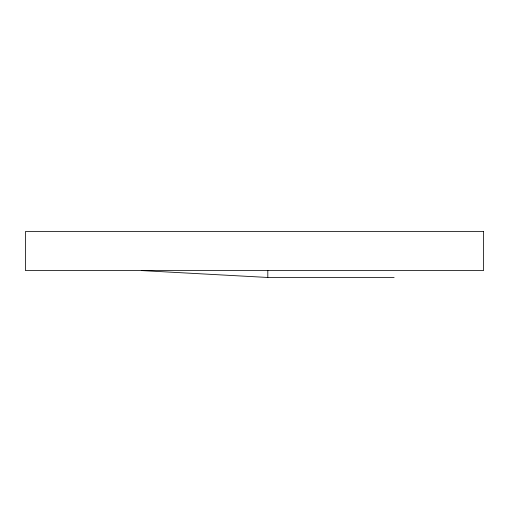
<?xml version="1.0" encoding="UTF-8"?>
<svg xmlns="http://www.w3.org/2000/svg" width="509" height="509" viewBox="0 0 509 509"><rect width="100%" height="100%" fill="white"/><g stroke="black" fill="none" stroke-linecap="round" stroke-linejoin="round"><path stroke-width="0.76" d="M141.496 270.578L267.81 277.469L394.125 277.469M267.81 270.336L267.81 277.469M483.55 231.531L25.45 231.531L25.45 270.578L483.55 270.578L483.55 231.531"/></g></svg>
